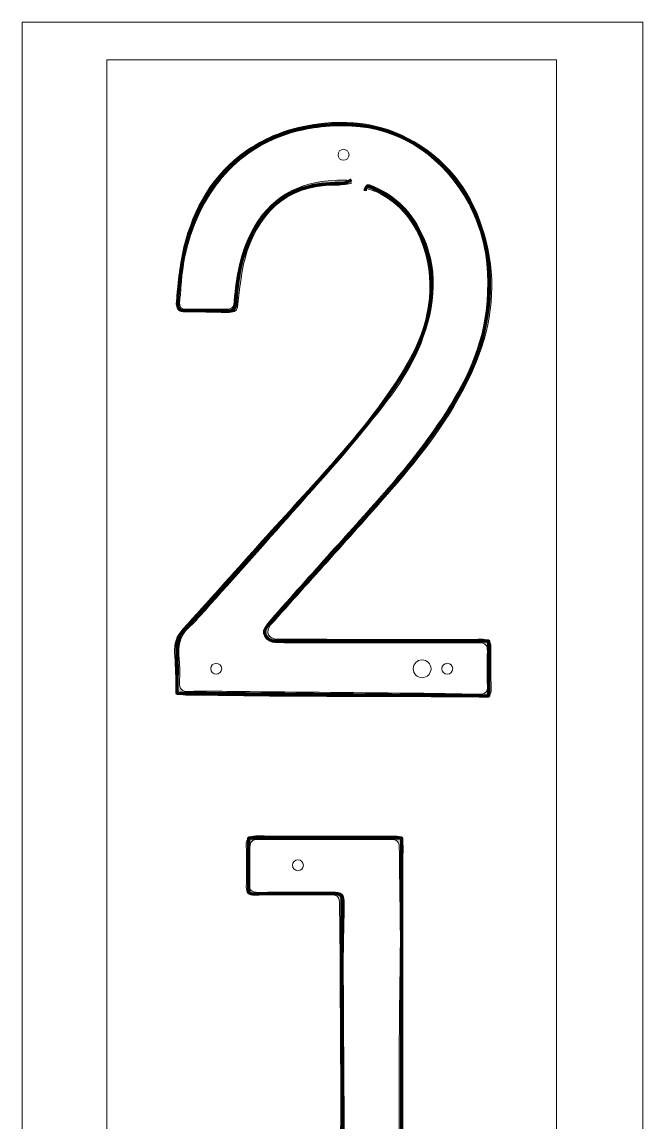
# Model space of a CAD drawing. Extents: x 108 to 503, y -304 to 1097.
# Drawn here: x 108 to 503, y 396 to 1097 of the extents above; entities that cross this region are included whole.
import ezdxf

# ---------------------------------------------------------------- set-up
doc = ezdxf.new("R2010")
doc.units = 0
doc.header["$MEASUREMENT"] = 0
for name, color, linetype, lineweight in [('1', 7, 'Continuous', 0), ('2', 7, 'Continuous', 0), ('Number Stencils\xa0Image', 7, 'Continuous', 0)]:
    doc.layers.add(name, color=color, linetype=linetype, lineweight=lineweight)
picture_1 = doc.add_image_def('image1.png', size_in_pixel=(395, 1401))
picture_2 = doc.add_image_def('image2.png', size_in_pixel=(395, 1401))

# ---------------------------------------------------------------- blocks, each defined once
blk = doc.blocks.new('Block_1')
at = {"layer": 'Number Stencils\xa0Image', "true_color": 0x000000, "transparency": 33554687}
h = blk.add_hatch(color=18, dxfattribs=at)
h.dxf.hatch_style = 2
edge = h.paths.add_edge_path()
edge.add_spline(control_points=[(317.39, 994.16), (313.99, 993.83), (310.58, 993.17), (307.19, 993.22), (275.03, 993.72), (256.97, 973.11), (249.85, 946.58), (247.33, 937.17), (246.59, 927.26), (245.33, 917.54), (244.96, 914.72), (244.46, 912.48), (241.22, 912.49), (230.41, 912.52), (219.6, 912.56), (208.81, 913.02), (207.8, 913.06), (205.97, 916.27), (206.14, 917.84), (207.46, 929.89), (208.11, 942.16), (210.99, 953.86), (217.09, 978.6), (229.18, 999.96), (250.55, 1014.99), (265.45, 1025.48), (282.07, 1030.87), (300.28, 1032.63), (326.15, 1035.14), (349.22, 1028.89), (369.37, 1012.68), (389.95, 996.12), (400.7, 973.82), (405.18, 948.23), (409.85, 921.47), (404.46, 896), (393.15, 871.97), (380.52, 845.12), (362.38, 821.71), (342.98, 799.46), (317.7, 770.47), (291.7, 742.11), (266.16, 713.35), (264.86, 711.88), (263.99, 708.75), (264.69, 707.16), (265.34, 705.66), (268.32, 704.37), (270.28, 704.36), (298.44, 704.17), (326.6, 704.21), (354.77, 704.2), (370.23, 704.2), (385.68, 704.15), (401.14, 704.25), (404.71, 704.27), (406.28, 703.02), (406.24, 699.31), (406.16, 690.31), (406.21, 681.31), (406.43, 672.32), (406.52, 668.75), (405.04, 667.65), (401.69, 667.69), (392.53, 667.81), (383.36, 667.7), (374.2, 667.72), (342.03, 667.82), (309.87, 667.86), (277.71, 668.06), (255.89, 668.19), (234.07, 668.68), (212.26, 668.74), (207.37, 668.75), (205.86, 670.68), (205.85, 675.25), (205.84, 682.08), (205.53, 688.91), (205.05, 695.72), (204.63, 701.56), (206.32, 706.23), (210.35, 710.65), (226.28, 728.11), (241.87, 745.87), (257.69, 763.44), (273.28, 780.77), (289.18, 797.83), (304.62, 815.3), (322.94, 836.05), (340.62, 857.44), (354.13, 881.66), (366.7, 904.2), (371.7, 928.46), (363.4, 953.85), (358.35, 969.29), (348.87, 981.47), (333.87, 988.69), (331.56, 989.8), (329.02, 990.41), (326.26, 991.37), (326.92, 994.62), (329.25, 993.42), (331.32, 992.54), (343.04, 987.58), (352.24, 979.72), (358.83, 968.78), (372.84, 945.5), (372.02, 921.34), (363.27, 896.65), (355.78, 875.52), (342.3, 858.02), (328.43, 841.01), (311.82, 820.63), (294.21, 801.06), (276.81, 781.34), (258.31, 760.36), (239.54, 739.6), (220.9, 718.75), (219.57, 717.26), (218.47, 715.46), (216.91, 714.29), (209.15, 708.52), (206.84, 700.84), (207.96, 691.52), (208.53, 686.75), (208.33, 681.86), (208.21, 677.03), (208.1, 672.71), (209.43, 670.78), (214.25, 671.03), (222.22, 671.44), (230.24, 671.2), (238.24, 671.13), (277.38, 670.76), (316.52, 670.39), (355.67, 669.97), (369.94, 669.81), (384.22, 669.63), (398.49, 669.24), (402.58, 669.13), (404.19, 670.46), (404.04, 674.65), (403.8, 681.98), (403.82, 689.32), (404, 696.65), (404.1, 700.47), (402.77, 701.99), (398.82, 701.98), (369.16, 701.89), (339.5, 701.95), (309.84, 701.97), (296.51, 701.97), (283.17, 701.77), (269.85, 702.18), (267.17, 702.27), (263.47, 704.11), (262.25, 706.28), (261.27, 708.05), (262.48, 712.21), (264.11, 714.1), (276.63, 728.59), (289.52, 742.76), (302.25, 757.06), (326.36, 784.16), (351.58, 810.27), (372.14, 840.42), (387.36, 862.74), (399.87, 885.95), (403.2, 913.17), (407.21, 945.97), (400.57, 976.29), (378.36, 1001.27), (358.06, 1024.1), (331.49, 1033.32), (301, 1030.54), (287.66, 1029.32), (274.81, 1026.07), (262.79, 1019.91), (247.1, 1011.86), (234.96, 1000.01), (226, 984.94), (215.59, 967.43), (210.27, 948.34), (209.1, 928.04), (208.92, 924.88), (208.51, 921.74), (208.24, 918.59), (207.99, 915.62), (209.39, 914.34), (212.35, 914.35), (221, 914.4), (229.65, 914.45), (238.3, 914.29), (242.29, 914.22), (242.73, 916.48), (243.01, 919.69), (244.3, 934.84), (246.7, 949.63), (253.95, 963.44), (265.31, 985.08), (283.24, 995.35), (307.15, 996.25), (310.45, 996.37), (313.76, 996.26), (317.06, 996.26), (317.17, 995.56), (317.28, 994.86), (317.39, 994.16)], knot_values=[0, 0, 0, 0, 1, 1, 1, 2, 2, 2, 3, 3, 3, 4, 4, 4, 5, 5, 5, 6, 6, 6, 7, 7, 7, 8, 8, 8, 9, 9, 9, 10, 10, 10, 11, 11, 11, 12, 12, 12, 13, 13, 13, 14, 14, 14, 15, 15, 15, 16, 16, 16, 17, 17, 17, 18, 18, 18, 19, 19, 19, 20, 20, 20, 21, 21, 21, 22, 22, 22, 23, 23, 23, 24, 24, 24, 25, 25, 25, 26, 26, 26, 27, 27, 27, 28, 28, 28, 29, 29, 29, 30, 30, 30, 31, 31, 31, 32, 32, 32, 33, 33, 33, 34, 34, 34, 35, 35, 35, 36, 36, 36, 37, 37, 37, 38, 38, 38, 39, 39, 39, 40, 40, 40, 41, 41, 41, 42, 42, 42, 43, 43, 43, 44, 44, 44, 45, 45, 45, 46, 46, 46, 47, 47, 47, 48, 48, 48, 49, 49, 49, 50, 50, 50, 51, 51, 51, 52, 52, 52, 53, 53, 53, 54, 54, 54, 55, 55, 55, 56, 56, 56, 57, 57, 57, 58, 58, 58, 59, 59, 59, 60, 60, 60, 61, 61, 61, 62, 62, 62, 63, 63, 63, 64, 64, 64, 65, 65, 65, 66, 66, 66, 67, 67, 67, 68, 68, 68, 69, 69, 69, 69], degree=3, periodic=0)
h = blk.add_hatch(color=18, dxfattribs=at)
h.dxf.hatch_style = 2
edge = h.paths.add_edge_path()
edge.add_spline(control_points=[(350.19, 239.96), (350.19, 231.86), (350.32, 223.75), (350.02, 215.65), (349.99, 214.62), (347.7, 212.85), (346.42, 212.83), (335.59, 212.58), (324.76, 212.55), (313.93, 212.77), (312.72, 212.79), (311.09, 214.51), (310.48, 215.83), (309.83, 217.23), (310.07, 219.09), (310.08, 220.76), (310.2, 247.08), (310.39, 273.4), (310.46, 299.72), (310.61, 354.46), (310.78, 409.2), (310.75, 463.93), (310.74, 487.57), (310.23, 511.2), (309.96, 534.83), (309.89, 540.87), (309.2, 541.65), (302.94, 541.66), (287.27, 541.69), (271.61, 541.76), (255.95, 541.48), (251.91, 541.41), (250.61, 542.74), (250.67, 546.57), (250.81, 555.4), (250.91, 564.24), (250.64, 573.07), (250.5, 577.69), (252.27, 579.15), (256.74, 579.13), (286.07, 578.99), (315.4, 578.95), (344.73, 579.09), (349.69, 579.12), (350.37, 576.83), (350.36, 572.66), (350.26, 523.5), (350.31, 474.34), (350.28, 425.18), (350.24, 383.19), (350.15, 341.21), (350.08, 299.22), (350.08, 297.57), (350.08, 295.93), (349.19, 294.23), (348.96, 299.46), (348.52, 304.7), (348.53, 309.93), (348.54, 319.72), (349, 329.51), (348.91, 339.29), (348.78, 353.1), (348.12, 366.9), (348.04, 380.71), (347.89, 405.34), (347.9, 429.98), (348.03, 454.62), (348.12, 474.27), (348.67, 493.92), (348.66, 513.57), (348.65, 532.88), (348.09, 552.19), (348.01, 571.5), (347.99, 575.74), (346.4, 576.88), (342.39, 576.86), (314.4, 576.77), (286.41, 576.82), (258.42, 576.95), (254.68, 576.96), (252.99, 575.87), (253, 571.84), (253.03, 564.35), (252.67, 556.86), (252.35, 549.38), (252.17, 545), (253.78, 543.12), (258.46, 543.19), (273.96, 543.43), (289.46, 543.31), (304.96, 543.31), (312.02, 543.31), (312.98, 542.41), (312.92, 535.15), (312.8, 522.17), (312.32, 509.18), (312.36, 496.2), (312.49, 454.23), (312.89, 412.26), (312.99, 370.3), (313.1, 320.97), (313.01, 271.64), (313.01, 222.32), (313.01, 215.17), (313.03, 215.18), (320.23, 215.2), (327.06, 215.22), (333.89, 215.21), (340.72, 215.21), (348.71, 215.22), (348.72, 215.22), (348.75, 223.45), (348.76, 228.9), (348.75, 234.36), (348.75, 239.82), (349.23, 239.87), (349.71, 239.92), (350.19, 239.96)], knot_values=[0, 0, 0, 0, 1, 1, 1, 2, 2, 2, 3, 3, 3, 4, 4, 4, 5, 5, 5, 6, 6, 6, 7, 7, 7, 8, 8, 8, 9, 9, 9, 10, 10, 10, 11, 11, 11, 12, 12, 12, 13, 13, 13, 14, 14, 14, 15, 15, 15, 16, 16, 16, 17, 17, 17, 18, 18, 18, 19, 19, 19, 20, 20, 20, 21, 21, 21, 22, 22, 22, 23, 23, 23, 24, 24, 24, 25, 25, 25, 26, 26, 26, 27, 27, 27, 28, 28, 28, 29, 29, 29, 30, 30, 30, 31, 31, 31, 32, 32, 32, 33, 33, 33, 34, 34, 34, 35, 35, 35, 36, 36, 36, 37, 37, 37, 38, 38, 38, 39, 39, 39, 39], degree=3, periodic=0)
at = {"layer": 'Number Stencils\xa0Image'}
for points, knots in [([(448, -288), (352.67, -288), (257.33, -288), (162, -288), (162, 165.67), (162, 619.33), (162, 1073), (257.33, 1073), (352.67, 1073), (448, 1073), (448, 619.33), (448, 165.67), (448, -288)], [0, 0, 0, 0, 1, 1, 1, 2, 2, 2, 3, 3, 3, 4, 4, 4, 4]), ([(317.39, 994.16), (317.28, 994.86), (317.17, 995.56), (317.06, 996.26), (313.76, 996.26), (310.45, 996.37), (307.15, 996.25), (283.24, 995.35), (265.31, 985.08), (253.95, 963.44), (246.7, 949.63), (244.3, 934.84), (243.01, 919.69), (242.73, 916.48), (242.29, 914.22), (238.3, 914.29), (229.65, 914.45), (221, 914.4), (212.35, 914.35), (209.39, 914.34), (207.99, 915.62), (208.24, 918.59), (208.51, 921.74), (208.92, 924.88), (209.1, 928.04), (210.27, 948.34), (215.59, 967.43), (226, 984.94), (234.96, 1000.01), (247.1, 1011.86), (262.79, 1019.91), (274.81, 1026.07), (287.66, 1029.32), (301, 1030.54), (331.49, 1033.32), (358.06, 1024.1), (378.36, 1001.27), (400.57, 976.29), (407.21, 945.97), (403.2, 913.17), (399.87, 885.95), (387.36, 862.74), (372.14, 840.42), (351.58, 810.27), (326.36, 784.16), (302.25, 757.06), (289.52, 742.76), (276.63, 728.59), (264.11, 714.1), (262.48, 712.21), (261.27, 708.05), (262.25, 706.28), (263.47, 704.11), (267.17, 702.27), (269.85, 702.18), (283.17, 701.77), (296.51, 701.97), (309.84, 701.97), (339.5, 701.95), (369.16, 701.89), (398.82, 701.98), (402.77, 701.99), (404.1, 700.47), (404, 696.65), (403.82, 689.32), (403.8, 681.98), (404.04, 674.65), (404.19, 670.46), (402.58, 669.13), (398.49, 669.24), (384.22, 669.63), (369.94, 669.81), (355.67, 669.97), (316.52, 670.39), (277.38, 670.76), (238.24, 671.13), (230.24, 671.2), (222.22, 671.44), (214.25, 671.03), (209.43, 670.78), (208.1, 672.71), (208.21, 677.03), (208.33, 681.86), (208.53, 686.75), (207.96, 691.52), (206.84, 700.84), (209.15, 708.52), (216.91, 714.29), (218.47, 715.46), (219.57, 717.26), (220.9, 718.75), (239.54, 739.6), (258.31, 760.36), (276.81, 781.34), (294.21, 801.06), (311.82, 820.63), (328.43, 841.01), (342.3, 858.02), (355.78, 875.52), (363.27, 896.65), (372.02, 921.34), (372.84, 945.5), (358.83, 968.78), (352.24, 979.72), (343.04, 987.58), (331.32, 992.54), (329.25, 993.42), (326.92, 994.62), (326.26, 991.37), (329.02, 990.41), (331.56, 989.8), (333.87, 988.69), (348.87, 981.47), (358.35, 969.29), (363.4, 953.85), (371.7, 928.46), (366.7, 904.2), (354.13, 881.66), (340.62, 857.44), (322.94, 836.05), (304.62, 815.3), (289.18, 797.83), (273.28, 780.77), (257.69, 763.44), (241.87, 745.87), (226.28, 728.11), (210.35, 710.65), (206.32, 706.23), (204.63, 701.56), (205.05, 695.72), (205.53, 688.91), (205.84, 682.08), (205.85, 675.25), (205.86, 670.68), (207.37, 668.75), (212.26, 668.74), (234.07, 668.68), (255.89, 668.19), (277.71, 668.06), (309.87, 667.86), (342.03, 667.82), (374.2, 667.72), (383.36, 667.7), (392.53, 667.81), (401.69, 667.69), (405.04, 667.65), (406.52, 668.75), (406.43, 672.32), (406.21, 681.31), (406.16, 690.31), (406.24, 699.31), (406.28, 703.02), (404.71, 704.27), (401.14, 704.25), (385.68, 704.15), (370.23, 704.2), (354.77, 704.2), (326.6, 704.21), (298.44, 704.17), (270.28, 704.36), (268.32, 704.37), (265.34, 705.66), (264.69, 707.16), (263.99, 708.75), (264.86, 711.88), (266.16, 713.35), (291.7, 742.11), (317.7, 770.47), (342.98, 799.46), (362.38, 821.71), (380.52, 845.12), (393.15, 871.97), (404.46, 896), (409.85, 921.47), (405.18, 948.23), (400.7, 973.82), (389.95, 996.12), (369.37, 1012.68), (349.22, 1028.89), (326.15, 1035.14), (300.28, 1032.63), (282.07, 1030.87), (265.45, 1025.48), (250.55, 1014.99), (229.18, 999.96), (217.09, 978.6), (210.99, 953.86), (208.11, 942.16), (207.46, 929.89), (206.14, 917.84), (205.97, 916.27), (207.8, 913.06), (208.81, 913.02), (219.6, 912.56), (230.41, 912.52), (241.22, 912.49), (244.46, 912.48), (244.96, 914.72), (245.33, 917.54), (246.59, 927.26), (247.33, 937.17), (249.85, 946.58), (256.97, 973.11), (275.03, 993.72), (307.19, 993.22), (310.58, 993.17), (313.99, 993.83), (317.39, 994.16)], [0, 0, 0, 0, 1, 1, 1, 2, 2, 2, 3, 3, 3, 4, 4, 4, 5, 5, 5, 6, 6, 6, 7, 7, 7, 8, 8, 8, 9, 9, 9, 10, 10, 10, 11, 11, 11, 12, 12, 12, 13, 13, 13, 14, 14, 14, 15, 15, 15, 16, 16, 16, 17, 17, 17, 18, 18, 18, 19, 19, 19, 20, 20, 20, 21, 21, 21, 22, 22, 22, 23, 23, 23, 24, 24, 24, 25, 25, 25, 26, 26, 26, 27, 27, 27, 28, 28, 28, 29, 29, 29, 30, 30, 30, 31, 31, 31, 32, 32, 32, 33, 33, 33, 34, 34, 34, 35, 35, 35, 36, 36, 36, 37, 37, 37, 38, 38, 38, 39, 39, 39, 40, 40, 40, 41, 41, 41, 42, 42, 42, 43, 43, 43, 44, 44, 44, 45, 45, 45, 46, 46, 46, 47, 47, 47, 48, 48, 48, 49, 49, 49, 50, 50, 50, 51, 51, 51, 52, 52, 52, 53, 53, 53, 54, 54, 54, 55, 55, 55, 56, 56, 56, 57, 57, 57, 58, 58, 58, 59, 59, 59, 60, 60, 60, 61, 61, 61, 62, 62, 62, 63, 63, 63, 64, 64, 64, 65, 65, 65, 66, 66, 66, 67, 67, 67, 68, 68, 68, 69, 69, 69, 69]), ([(317.39, 994.16), (313.99, 993.83), (310.58, 993.17), (307.19, 993.22), (275.03, 993.72), (256.97, 973.11), (249.85, 946.58), (247.33, 937.17), (246.59, 927.26), (245.33, 917.54), (244.96, 914.72), (244.46, 912.48), (241.22, 912.49), (230.41, 912.52), (219.6, 912.56), (208.81, 913.02), (207.8, 913.06), (205.97, 916.27), (206.14, 917.84), (207.46, 929.89), (208.11, 942.16), (210.99, 953.86), (217.09, 978.6), (229.18, 999.96), (250.55, 1014.99), (265.45, 1025.48), (282.07, 1030.87), (300.28, 1032.63), (326.15, 1035.14), (349.22, 1028.89), (369.37, 1012.68), (389.95, 996.12), (400.7, 973.82), (405.18, 948.23), (409.85, 921.47), (404.46, 896), (393.15, 871.97), (380.52, 845.12), (362.38, 821.71), (342.98, 799.46), (317.7, 770.47), (291.7, 742.11), (266.16, 713.35), (264.86, 711.88), (263.99, 708.75), (264.69, 707.16), (265.34, 705.66), (268.32, 704.37), (270.28, 704.36), (298.44, 704.17), (326.6, 704.21), (354.77, 704.2), (370.23, 704.2), (385.68, 704.15), (401.14, 704.25), (404.71, 704.27), (406.28, 703.02), (406.24, 699.31), (406.16, 690.31), (406.21, 681.31), (406.43, 672.32), (406.52, 668.75), (405.04, 667.65), (401.69, 667.69), (392.53, 667.81), (383.36, 667.7), (374.2, 667.72), (342.03, 667.82), (309.87, 667.86), (277.71, 668.06), (255.89, 668.19), (234.07, 668.68), (212.26, 668.74), (207.37, 668.75), (205.86, 670.68), (205.85, 675.25), (205.84, 682.08), (205.53, 688.91), (205.05, 695.72), (204.63, 701.56), (206.32, 706.23), (210.35, 710.65), (226.28, 728.11), (241.87, 745.87), (257.69, 763.44), (273.28, 780.77), (289.18, 797.83), (304.62, 815.3), (322.94, 836.05), (340.62, 857.44), (354.13, 881.66), (366.7, 904.2), (371.7, 928.46), (363.4, 953.85), (358.35, 969.29), (348.87, 981.47), (333.87, 988.69), (331.56, 989.8), (329.02, 990.41), (326.26, 991.37), (326.92, 994.62), (329.25, 993.42), (331.32, 992.54), (343.04, 987.58), (352.24, 979.72), (358.83, 968.78), (372.84, 945.5), (372.02, 921.34), (363.27, 896.65), (355.78, 875.52), (342.3, 858.02), (328.43, 841.01), (311.82, 820.63), (294.21, 801.06), (276.81, 781.34), (258.31, 760.36), (239.54, 739.6), (220.9, 718.75), (219.57, 717.26), (218.47, 715.46), (216.91, 714.29), (209.15, 708.52), (206.84, 700.84), (207.96, 691.52), (208.53, 686.75), (208.33, 681.86), (208.21, 677.03), (208.1, 672.71), (209.43, 670.78), (214.25, 671.03), (222.22, 671.44), (230.24, 671.2), (238.24, 671.13), (277.38, 670.76), (316.52, 670.39), (355.67, 669.97), (369.94, 669.81), (384.22, 669.63), (398.49, 669.24), (402.58, 669.13), (404.19, 670.46), (404.04, 674.65), (403.8, 681.98), (403.82, 689.32), (404, 696.65), (404.1, 700.47), (402.77, 701.99), (398.82, 701.98), (369.16, 701.89), (339.5, 701.95), (309.84, 701.97), (296.51, 701.97), (283.17, 701.77), (269.85, 702.18), (267.17, 702.27), (263.47, 704.11), (262.25, 706.28), (261.27, 708.05), (262.48, 712.21), (264.11, 714.1), (276.63, 728.59), (289.52, 742.76), (302.25, 757.06), (326.36, 784.16), (351.58, 810.27), (372.14, 840.42), (387.36, 862.74), (399.87, 885.95), (403.2, 913.17), (407.21, 945.97), (400.57, 976.29), (378.36, 1001.27), (358.06, 1024.1), (331.49, 1033.32), (301, 1030.54), (287.66, 1029.32), (274.81, 1026.07), (262.79, 1019.91), (247.1, 1011.86), (234.96, 1000.01), (226, 984.94), (215.59, 967.43), (210.27, 948.34), (209.1, 928.04), (208.92, 924.88), (208.51, 921.74), (208.24, 918.59), (207.99, 915.62), (209.39, 914.34), (212.35, 914.35), (221, 914.4), (229.65, 914.45), (238.3, 914.29), (242.29, 914.22), (242.73, 916.48), (243.01, 919.69), (244.3, 934.84), (246.7, 949.63), (253.95, 963.44), (265.31, 985.08), (283.24, 995.35), (307.15, 996.25), (310.45, 996.37), (313.76, 996.26), (317.06, 996.26), (317.17, 995.56), (317.28, 994.86), (317.39, 994.16)], [0, 0, 0, 0, 1, 1, 1, 2, 2, 2, 3, 3, 3, 4, 4, 4, 5, 5, 5, 6, 6, 6, 7, 7, 7, 8, 8, 8, 9, 9, 9, 10, 10, 10, 11, 11, 11, 12, 12, 12, 13, 13, 13, 14, 14, 14, 15, 15, 15, 16, 16, 16, 17, 17, 17, 18, 18, 18, 19, 19, 19, 20, 20, 20, 21, 21, 21, 22, 22, 22, 23, 23, 23, 24, 24, 24, 25, 25, 25, 26, 26, 26, 27, 27, 27, 28, 28, 28, 29, 29, 29, 30, 30, 30, 31, 31, 31, 32, 32, 32, 33, 33, 33, 34, 34, 34, 35, 35, 35, 36, 36, 36, 37, 37, 37, 38, 38, 38, 39, 39, 39, 40, 40, 40, 41, 41, 41, 42, 42, 42, 43, 43, 43, 44, 44, 44, 45, 45, 45, 46, 46, 46, 47, 47, 47, 48, 48, 48, 49, 49, 49, 50, 50, 50, 51, 51, 51, 52, 52, 52, 53, 53, 53, 54, 54, 54, 55, 55, 55, 56, 56, 56, 57, 57, 57, 58, 58, 58, 59, 59, 59, 60, 60, 60, 61, 61, 61, 62, 62, 62, 63, 63, 63, 64, 64, 64, 65, 65, 65, 66, 66, 66, 67, 67, 67, 68, 68, 68, 69, 69, 69, 69]), ([(350.19, 239.96), (349.71, 239.92), (349.23, 239.87), (348.75, 239.82), (348.75, 234.36), (348.76, 228.9), (348.75, 223.45), (348.72, 215.22), (348.71, 215.22), (340.72, 215.21), (333.89, 215.21), (327.06, 215.22), (320.23, 215.2), (313.03, 215.18), (313.01, 215.17), (313.01, 222.32), (313.01, 271.64), (313.1, 320.97), (312.99, 370.3), (312.89, 412.26), (312.49, 454.23), (312.36, 496.2), (312.32, 509.18), (312.8, 522.17), (312.92, 535.15), (312.98, 542.41), (312.02, 543.31), (304.96, 543.31), (289.46, 543.31), (273.96, 543.43), (258.46, 543.19), (253.78, 543.12), (252.17, 545), (252.35, 549.38), (252.67, 556.86), (253.03, 564.35), (253, 571.84), (252.99, 575.87), (254.68, 576.96), (258.42, 576.95), (286.41, 576.82), (314.4, 576.77), (342.39, 576.86), (346.4, 576.88), (347.99, 575.74), (348.01, 571.5), (348.09, 552.19), (348.65, 532.88), (348.66, 513.57), (348.67, 493.92), (348.12, 474.27), (348.03, 454.62), (347.9, 429.98), (347.89, 405.34), (348.04, 380.71), (348.12, 366.9), (348.78, 353.1), (348.91, 339.29), (349, 329.51), (348.54, 319.72), (348.53, 309.93), (348.52, 304.7), (348.96, 299.46), (349.19, 294.23), (350.08, 295.93), (350.08, 297.57), (350.08, 299.22), (350.15, 341.21), (350.24, 383.19), (350.28, 425.18), (350.31, 474.34), (350.26, 523.5), (350.36, 572.66), (350.37, 576.83), (349.69, 579.12), (344.73, 579.09), (315.4, 578.95), (286.07, 578.99), (256.74, 579.13), (252.27, 579.15), (250.5, 577.69), (250.64, 573.07), (250.91, 564.24), (250.81, 555.4), (250.67, 546.57), (250.61, 542.74), (251.91, 541.41), (255.95, 541.48), (271.61, 541.76), (287.27, 541.69), (302.94, 541.66), (309.2, 541.65), (309.89, 540.87), (309.96, 534.83), (310.23, 511.2), (310.74, 487.57), (310.75, 463.93), (310.78, 409.2), (310.61, 354.46), (310.46, 299.72), (310.39, 273.4), (310.2, 247.08), (310.08, 220.76), (310.07, 219.09), (309.83, 217.23), (310.48, 215.83), (311.09, 214.51), (312.72, 212.79), (313.93, 212.77), (324.76, 212.55), (335.59, 212.58), (346.42, 212.83), (347.7, 212.85), (349.99, 214.62), (350.02, 215.65), (350.32, 223.75), (350.19, 231.86), (350.19, 239.96)], [0, 0, 0, 0, 1, 1, 1, 2, 2, 2, 3, 3, 3, 4, 4, 4, 5, 5, 5, 6, 6, 6, 7, 7, 7, 8, 8, 8, 9, 9, 9, 10, 10, 10, 11, 11, 11, 12, 12, 12, 13, 13, 13, 14, 14, 14, 15, 15, 15, 16, 16, 16, 17, 17, 17, 18, 18, 18, 19, 19, 19, 20, 20, 20, 21, 21, 21, 22, 22, 22, 23, 23, 23, 24, 24, 24, 25, 25, 25, 26, 26, 26, 27, 27, 27, 28, 28, 28, 29, 29, 29, 30, 30, 30, 31, 31, 31, 32, 32, 32, 33, 33, 33, 34, 34, 34, 35, 35, 35, 36, 36, 36, 37, 37, 37, 38, 38, 38, 39, 39, 39, 39]), ([(350.19, 239.96), (350.19, 231.86), (350.32, 223.75), (350.02, 215.65), (349.99, 214.62), (347.7, 212.85), (346.42, 212.83), (335.59, 212.58), (324.76, 212.55), (313.93, 212.77), (312.72, 212.79), (311.09, 214.51), (310.48, 215.83), (309.83, 217.23), (310.07, 219.09), (310.08, 220.76), (310.2, 247.08), (310.39, 273.4), (310.46, 299.72), (310.61, 354.46), (310.78, 409.2), (310.75, 463.93), (310.74, 487.57), (310.23, 511.2), (309.96, 534.83), (309.89, 540.87), (309.2, 541.65), (302.94, 541.66), (287.27, 541.69), (271.61, 541.76), (255.95, 541.48), (251.91, 541.41), (250.61, 542.74), (250.67, 546.57), (250.81, 555.4), (250.91, 564.24), (250.64, 573.07), (250.5, 577.69), (252.27, 579.15), (256.74, 579.13), (286.07, 578.99), (315.4, 578.95), (344.73, 579.09), (349.69, 579.12), (350.37, 576.83), (350.36, 572.66), (350.26, 523.5), (350.31, 474.34), (350.28, 425.18), (350.24, 383.19), (350.15, 341.21), (350.08, 299.22), (350.08, 297.57), (350.08, 295.93), (349.19, 294.23), (348.96, 299.46), (348.52, 304.7), (348.53, 309.93), (348.54, 319.72), (349, 329.51), (348.91, 339.29), (348.78, 353.1), (348.12, 366.9), (348.04, 380.71), (347.89, 405.34), (347.9, 429.98), (348.03, 454.62), (348.12, 474.27), (348.67, 493.92), (348.66, 513.57), (348.65, 532.88), (348.09, 552.19), (348.01, 571.5), (347.99, 575.74), (346.4, 576.88), (342.39, 576.86), (314.4, 576.77), (286.41, 576.82), (258.42, 576.95), (254.68, 576.96), (252.99, 575.87), (253, 571.84), (253.03, 564.35), (252.67, 556.86), (252.35, 549.38), (252.17, 545), (253.78, 543.12), (258.46, 543.19), (273.96, 543.43), (289.46, 543.31), (304.96, 543.31), (312.02, 543.31), (312.98, 542.41), (312.92, 535.15), (312.8, 522.17), (312.32, 509.18), (312.36, 496.2), (312.49, 454.23), (312.89, 412.26), (312.99, 370.3), (313.1, 320.97), (313.01, 271.64), (313.01, 222.32), (313.01, 215.17), (313.03, 215.18), (320.23, 215.2), (327.06, 215.22), (333.89, 215.21), (340.72, 215.21), (348.71, 215.22), (348.72, 215.22), (348.75, 223.45), (348.76, 228.9), (348.75, 234.36), (348.75, 239.82), (349.23, 239.87), (349.71, 239.92), (350.19, 239.96)], [0, 0, 0, 0, 1, 1, 1, 2, 2, 2, 3, 3, 3, 4, 4, 4, 5, 5, 5, 6, 6, 6, 7, 7, 7, 8, 8, 8, 9, 9, 9, 10, 10, 10, 11, 11, 11, 12, 12, 12, 13, 13, 13, 14, 14, 14, 15, 15, 15, 16, 16, 16, 17, 17, 17, 18, 18, 18, 19, 19, 19, 20, 20, 20, 21, 21, 21, 22, 22, 22, 23, 23, 23, 24, 24, 24, 25, 25, 25, 26, 26, 26, 27, 27, 27, 28, 28, 28, 29, 29, 29, 30, 30, 30, 31, 31, 31, 32, 32, 32, 33, 33, 33, 34, 34, 34, 35, 35, 35, 36, 36, 36, 37, 37, 37, 38, 38, 38, 39, 39, 39, 39])]:
    blk.add_open_spline(points, degree=3, knots=knots, dxfattribs=at)
at = {"layer": 'Number Stencils\xa0Image', "color": 18, "lineweight": 70, "true_color": 0x000000}
for points, knots in [([(326.5, 989.5), (326.4, 993.76), (328.73, 992.49), (331, 991.51), (349.74, 983.4), (360.43, 968.56), (365.99, 949.5), (369.57, 937.23), (368.75, 924.9), (366.54, 912.49), (362.27, 888.48), (348.59, 869.44), (334.54, 850.47), (315.92, 825.31), (294.6, 802.51), (273.53, 779.47), (260.87, 765.62), (248.52, 751.48), (235.99, 737.51), (228.04, 728.64), (220.17, 719.67), (211.93, 711.07), (207.73, 706.69), (206.15, 701.96), (206.41, 696), (206.78, 687.51), (206.5, 678.99), (206.5, 670.04), (273.33, 669.46), (339.16, 668.89), (405, 668.32), (405, 680.17), (405, 691.34), (405, 703), (402.84, 703), (401.17, 703), (399.5, 703), (356.67, 703), (313.83, 703.01), (271, 702.97), (267.73, 702.97), (264.66, 702.96), (262.99, 706.49), (261.33, 709.98), (263.54, 712.28), (265.52, 714.48), (286.49, 737.68), (307.57, 760.77), (328.48, 784.02), (350.96, 808.99), (371.72, 835.3), (388.42, 864.55), (396.87, 879.36), (401.54, 895.56), (404.09, 912.49), (407.66, 936.12), (404.36, 958.62), (393.94, 979.97), (383.33, 1001.72), (366.81, 1017.28), (344.01, 1026.04), (329.07, 1031.78), (313.84, 1032.75), (297.98, 1031.2), (283.83, 1029.81), (270.75, 1025.7), (258.56, 1018.9), (243.21, 1010.34), (231.48, 997.8), (223.08, 982.46), (212.2, 962.6), (208.08, 940.91), (206.94, 918.5), (206.73, 914.5), (208.14, 913.38), (212, 913.42), (220.66, 913.51), (229.33, 913.21), (238, 912.98), (242.21, 912.87), (243.87, 914.24), (244.16, 918.99), (245.49, 940.93), (250.21, 961.84), (266.04, 978.46), (272.59, 985.34), (280.5, 989.75), (289.94, 992.24), (297.66, 994.28), (305.25, 994.38), (313, 994.59), (314.51, 994.63), (316, 995.83), (317.5, 996.5)], [0, 0, 0, 0, 1, 1, 1, 2, 2, 2, 3, 3, 3, 4, 4, 4, 5, 5, 5, 6, 6, 6, 7, 7, 7, 8, 8, 8, 9, 9, 9, 10, 10, 10, 11, 11, 11, 12, 12, 12, 13, 13, 13, 14, 14, 14, 15, 15, 15, 16, 16, 16, 17, 17, 17, 18, 18, 18, 19, 19, 19, 20, 20, 20, 21, 21, 21, 22, 22, 22, 23, 23, 23, 24, 24, 24, 25, 25, 25, 26, 26, 26, 27, 27, 27, 28, 28, 28, 29, 29, 29, 30, 30, 30, 31, 31, 31, 31]), ([(349.5, 292.5), (349.5, 387.5), (349.5, 482.5), (349.5, 577.75), (316.5, 577.75), (284.5, 577.75), (252, 577.75), (252, 570.51), (252, 563.5), (252, 556.5), (252, 552.67), (252.01, 548.83), (252, 545), (251.99, 542.95), (252.06, 542.23), (255, 542.3), (271.49, 542.71), (288, 542.55), (304.5, 542.48), (311.47, 542.44), (311.55, 542.29), (311.49, 535.5), (311.35, 519.5), (310.97, 503.5), (311.04, 487.5), (311.27, 432.83), (311.8, 378.17), (311.95, 323.5), (312.05, 288.83), (311.75, 254.17), (311.4, 219.5), (311.36, 215.05), (312.42, 213.71), (317, 213.88), (327.49, 214.26), (338.01, 214), (349.5, 214), (349.5, 222.81), (349.5, 232.15), (349.5, 241.5)], [0, 0, 0, 0, 1, 1, 1, 2, 2, 2, 3, 3, 3, 4, 4, 4, 5, 5, 5, 6, 6, 6, 7, 7, 7, 8, 8, 8, 9, 9, 9, 10, 10, 10, 11, 11, 11, 12, 12, 12, 13, 13, 13, 13])]:
    blk.add_open_spline(points, degree=3, knots=knots, dxfattribs=at)
blk = doc.blocks.new('Block_0')
at = {"layer": 'Number Stencils\xa0Image'}
blk.add_blockref('Block_1', (0, 0), dxfattribs=at)

msp = doc.modelspace()

# ---------------------------------------------------------------- linework, layer by layer
at = {"layer": '1'}
msp.add_circle((283.5, 560.5), 3.5, dxfattribs=at)
at = {"layer": '2'}
for points in [[(312.5, 1016), (310.57, 1016), (309, 1014.43), (309, 1012.5), (309, 1010.57), (310.57, 1009), (312.5, 1009), (314.43, 1009), (316, 1010.57), (316, 1012.5), (316, 1014.43), (314.43, 1016), (312.5, 1016)], [(312.5, 1016), (310.57, 1016), (309, 1014.43), (309, 1012.5), (309, 1010.57), (310.57, 1009), (312.5, 1009), (314.43, 1009), (316, 1010.57), (316, 1012.5), (316, 1014.43), (314.43, 1016), (312.5, 1016)], [(231.5, 689), (229.57, 689), (228, 687.43), (228, 685.5), (228, 683.57), (229.57, 682), (231.5, 682), (233.43, 682), (235, 683.57), (235, 685.5), (235, 687.43), (233.43, 689), (231.5, 689)], [(231.5, 689), (229.57, 689), (228, 687.43), (228, 685.5), (228, 683.57), (229.57, 682), (231.5, 682), (233.43, 682), (235, 683.57), (235, 685.5), (235, 687.43), (233.43, 689), (231.5, 689)], [(362.5, 691.17), (359.37, 691.17), (356.83, 688.63), (356.83, 685.5), (356.83, 682.37), (359.37, 679.83), (362.5, 679.83), (365.63, 679.83), (368.17, 682.37), (368.17, 685.5), (368.17, 688.63), (365.63, 691.17), (362.5, 691.17)], [(362.5, 691.17), (359.37, 691.17), (356.83, 688.63), (356.83, 685.5), (356.83, 682.37), (359.37, 679.83), (362.5, 679.83), (365.63, 679.83), (368.17, 682.37), (368.17, 685.5), (368.17, 688.63), (365.63, 691.17), (362.5, 691.17)], [(378.5, 689), (376.57, 689), (375, 687.43), (375, 685.5), (375, 683.57), (376.57, 682), (378.5, 682), (380.43, 682), (382, 683.57), (382, 685.5), (382, 687.43), (380.43, 689), (378.5, 689)], [(378.5, 689), (376.57, 689), (375, 687.43), (375, 685.5), (375, 683.57), (376.57, 682), (378.5, 682), (380.43, 682), (382, 683.57), (382, 685.5), (382, 687.43), (380.43, 689), (378.5, 689)]]:
    msp.add_open_spline(points, degree=3, knots=[0, 0, 0, 0, 1, 1, 1, 2, 2, 2, 3, 3, 3, 4, 4, 4, 4], dxfattribs=at)

# ---------------------------------------------------------------- block references
at = {"layer": 'Number Stencils\xa0Image'}
msp.add_blockref('Block_0', (0, 0), dxfattribs=at)

# ---------------------------------------------------------------- pictures from other files: only their frames are drawn
at = {"layer": '2'}
image = msp.add_image(picture_1, insert=(108, -304), size_in_units=(395, 1401), dxfattribs=at)
image = msp.add_image(picture_2, insert=(108, -304), size_in_units=(395, 1401), dxfattribs=at)

doc.saveas('drawing.dxf')
